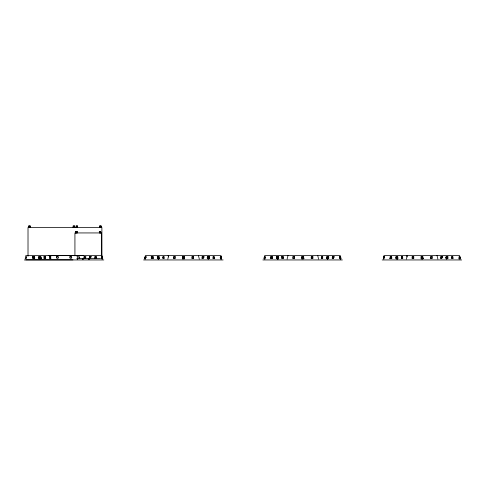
<?xml version="1.0" encoding="UTF-8"?>
<svg xmlns="http://www.w3.org/2000/svg" width="486" height="486" viewBox="0 0 486 486"><rect width="100%" height="100%" fill="white"/><g stroke="black" fill="none" stroke-linecap="round" stroke-linejoin="round"><path stroke-width="0.73" d="M56.637 256.845C55.368 258.947 59.559 258.947 58.277 256.845L56.637 256.845L58.277 256.845M69.948 256.845C68.672 258.947 72.87 258.947 71.588 256.845L69.948 256.845L71.588 256.845M50.034 258.321L50.113 256.942L49.511 256.845L50.945 256.845M213.791 258.327L213.883 256.948M452.369 258.327L452.466 256.948M452.496 258.327L452.594 256.948L451.992 256.827M183.629 258.674L182.833 258.649L182.833 257.799L184.073 257.896L184.2 258.455M303.489 258.455L303.3 257.866L302.122 257.799L302.122 258.674L302.918 258.674M422.784 258.455L422.589 257.866L421.411 257.799L421.411 258.674L422.213 258.674M184.662 258.224L184.285 258.838M303.95 258.224L303.574 258.838M422.863 258.838L423.245 258.224M184.066 256.948L182.833 256.76L182.833 257.531L183.562 257.531A1.61 1.604 0 0 0 183.744 257.519L184.066 256.924M303.191 257.483L303.355 256.924M422.486 257.483L422.565 256.845M145.423 258.941L145.636 256.468L146.043 256.493L145.934 257.799L145.521 257.799M264.925 256.468L264.718 258.941L265.125 258.965M384.007 258.916L384.219 256.468L384.626 256.493L384.541 257.531M202.826 256.954L202.705 258.327L201.994 258.2L202.115 256.827L204.163 256.954L202.115 256.827M203.458 256.827L203.336 258.2L201.994 258.2M213.075 256.827L213.779 256.954L213.664 258.327L212.953 258.2L213.075 256.827L214.411 256.827L214.296 258.2M321.289 258.2L321.404 256.827L322.747 256.827L322.625 258.2L321.289 258.2L321.993 258.327L322.115 256.954L321.404 256.827M333.074 256.954L332.953 258.327L332.242 258.2L332.363 256.827L334.411 256.954L332.363 256.827M333.706 256.827L333.584 258.2L332.242 258.2M441.403 256.954L441.288 258.327L440.577 258.2L440.699 256.827L442.746 256.954L440.699 256.827M442.035 256.827L441.92 258.2L440.577 258.2M451.652 256.827L452.363 256.954L452.241 258.327L451.537 258.2L451.652 256.827L452.995 256.827L452.873 258.2M84.91 258.364L85.038 256.997M83.902 258.2L84.035 256.827L85.317 256.827L85.19 258.2L83.902 258.2L84.667 258.327L84.795 256.954L86.083 256.954M89.217 258.892L89.448 256.438L91.259 256.48M89.588 257.708L89.448 256.438M89.527 258.892L89.631 257.78L90.961 257.823M89.728 256.73L89.91 257.531L89.728 256.73L91.228 256.772M94.721 258.2L94.849 256.827L96.137 256.827L96.003 258.2L94.721 258.2L95.481 258.327L95.608 256.954L94.849 256.827M25.837 256.796L25.88 256.505M145.539 256.833L145.174 256.505L145.575 256.529L145.387 257.829M264.821 256.821L264.463 256.505L264.092 258.941L264.499 258.989M384.049 256.784L384.147 256.651M50.526 258.327L50.769 256.827M25.351 258.218L25.515 256.845M26.195 258.218L26.359 256.845M26.396 258.218L26.56 256.845M384.037 256.869L384.092 256.505M145.508 256.529L145.46 256.863M264.226 258.109L264.281 257.72L264.214 258.169M383.752 256.505L383.679 257.027M144.931 258.109L145.016 257.544M145.405 257.72L145.46 257.361M264.256 257.878L264.67 257.853M264.597 257.878L264.554 258.169M384.08 256.608L383.752 256.487L383.381 258.941L383.788 258.989M383.691 256.942L384.116 256.821L384.001 257.562M145.205 258.989L144.798 258.941L145.168 256.487M144.901 258.315L145.168 256.827M264.578 258.485L264.135 258.655L264.414 256.778M383.667 256.827L383.454 258.2L383.654 257.191M144.889 258.394L145.253 258.698M264.36 257.191L264.335 257.367M383.831 258.698L383.49 258.285M144.877 258.479L144.81 258.923M145.028 257.483L145.423 257.562M145.411 257.677L145.004 257.635M264.299 257.592L264.7 257.677M157.391 257.294L157.853 256.705L158.594 256.881M395.975 257.294L396.436 256.705L397.171 256.881M158.46 258.923C160.927 257.209 157.276 259.797 157.373 257.525M159.122 257.993C156.589 260.314 158.023 254.852 158.667 256.973M278.059 258.819L278.739 258.072L277.214 258.595M322.765 258.115L322.546 258.358M397.202 258.886C399.383 257.118 395.792 259.864 395.956 257.525M397.706 257.993C396.224 260.399 395.604 255.01 397.597 257.143M207.771 257.343L207.771 258.133M38.831 257.392L39.402 256.699M326.72 257.41L327.631 256.371M159.451 258.072L158.624 258.886M398.034 258.072L397.348 258.819M167.822 259.117L168.715 255.454M287.111 259.117L288.004 255.454M406.399 259.117L407.298 255.454M163.545 257.228L163.557 258.236M327.066 257.343L327.88 256.596L328.822 257.051L327.673 256.565L326.902 257.07L327.169 258.485L328.773 258.054L328.05 258.825M446.391 257.228L446.397 258.236M402.171 257.112L402.189 258.327M209.484 258.054L207.868 258.327M209.174 257.969L208.421 258.595L207.54 258.09L208.02 256.644L209.533 257.051L208.725 256.335M328.463 257.969L327.953 258.558M448.068 258.054L446.519 258.406M447.758 257.969C446.136 260.356 445.291 255.399 447.661 256.821M278.466 258.291L278.199 258.728M328.542 258.011L327.649 258.813M163.108 256.875L163.035 258.339M282.402 256.875L282.33 258.339M401.691 256.875L401.618 258.339M203.257 258.358L203.148 258.036M278.114 258.291L277.555 258.588L276.947 257.884L277.269 256.705L278.308 257.143L277.792 256.796M441.835 258.358L441.731 258.036M163.472 256.863L163.369 258.285M282.761 256.863L282.664 258.285M402.056 256.863L401.952 258.285M157.203 256.851L157.877 256.438M163.436 256.784L163.217 258.242M207.698 256.784L207.473 258.242M402.019 256.784L401.794 258.242M446.276 256.784L445.99 257.92L446.531 258.783M38.667 256.857L39.536 256.383M184.139 258.534L184.255 258.157M447.91 258.388L446.604 258.819M209.211 258.534L208.184 258.831M395.865 256.73L396.977 256.438L397.67 257.112M423.063 258.674L422.62 258.923M184.285 257.556L184.51 257.015L184.085 256.547M303.574 257.556L303.744 256.851M422.863 257.556L422.984 256.778M208.051 256.827L208.615 256.614L209.211 257.124M446.628 256.827L447.764 257.015M207.801 256.669L208.646 256.335M446.379 256.669L447.077 256.347M157.743 256.505L157.312 257.774L158.199 258.862M40.672 258.71L41.11 258.509L41.049 257.592L39.761 257.635L40.733 257.884L40.763 258.339L40.046 258.613M40.763 258.339L39.943 258.625M40.794 258.631L41.11 258.509M303.307 257.398L303.039 257.519A1.61 1.604 0 0 1 302.851 257.507L302.122 257.507L302.122 256.76M39.208 256.499C37.817 257.404 39.342 259.609 40.739 258.734M303.343 258.595L303.234 258.637A0.875 0.875 0.1 0 1 303.051 258.643M422.632 258.595L422.528 258.637A0.875 0.875 0.1 0 1 422.34 258.643M184.285 257.531L184.662 258.248M303.574 257.531L303.95 258.248M422.863 257.531L423.245 258.248M40.873 258.667L40.277 258.874M277.166 256.438L276.601 257.774L277.652 258.886M277.913 258.886L278.296 258.777M184.285 258.813L182.438 258.941L182.438 256.468L184.085 256.572M422.486 257.459L422.328 257.519A1.61 1.604 0 0 1 422.14 257.531L421.411 257.507L421.411 256.76L422.65 256.948M157.64 256.48L158.017 256.389M184 258.588L183.945 258.637A0.875 0.875 0.1 0 1 183.757 258.643M277.306 256.389L276.425 256.979L276.528 258.309M39.603 256.663L40.678 257.155L40.399 256.76A0.954 0.826 75.3 0 0 40.174 256.663C38.825 256.195 38.588 258.558 39.901 258.588M39.172 256.468L39.882 256.347M40.484 257.191C41.662 257.058 40.071 255.994 39.506 256.395M158.782 257.185C160.028 257.082 158.369 255.952 157.78 256.432M203.039 257.185L203.513 256.918M278.071 257.185C279.286 257.155 277.792 255.988 277.214 256.408M322.327 257.185L322.801 256.918M397.311 257.076L397.9 257.07L396.892 256.353L395.871 257.264L396.224 258.528L397.111 258.892M441.622 257.185L442.163 257.07M208.974 257.082L209.533 257.051M447.557 257.082L448.11 257.051M277.749 258.923L278.15 258.844M397.044 258.923L397.439 258.844M152.981 256.827L152.385 256.948L152.476 258.327L153.072 258.2M208.354 258.813L209.089 258.345L208.937 257.926M270.672 258.327L271.267 258.2L271.17 256.827M391.558 256.827L390.969 256.948L391.06 258.327L391.813 258.2L391.692 256.827L390.349 256.827L390.471 258.2L389.766 258.327M391.655 258.2L391.06 258.327L390.987 256.954L391.692 256.827L391.078 256.948L391.169 258.327M152.495 256.948L153.096 256.827L153.23 258.2L152.519 258.327L152.404 256.954L153.108 256.827L151.061 256.954L152.495 256.948L152.592 258.327M270.787 258.327L271.395 258.2L271.297 256.827L270.696 256.948L272.124 256.948M389.742 258.327L390.343 258.2L390.252 256.827M34.64 256.833L32.605 256.942L34.64 256.833L34.725 258.206L34.129 258.315L34.044 256.942M34.725 258.206L32.69 258.315L33.406 258.206L33.327 256.833L32.677 256.93M40.982 257.076L39.816 256.389M39.761 257.635L41.049 257.592M45.544 256.833L44.955 256.942L45.04 258.315L45.629 258.206L45.544 256.833L44.105 256.833L44.19 258.206L45.629 258.206M39.779 257.92L40.733 257.884M159.323 257.07L157.926 256.408M164.068 256.827L163.357 256.954L163.478 258.327L164.189 258.2L164.068 256.827L162.725 256.827L162.846 258.2L164.189 258.2M271.692 256.954L272.403 256.827L272.518 258.2L271.814 258.327L271.674 256.948L271.814 258.327M278.612 257.07L277.688 256.438M283.356 256.827L281.309 256.954L283.356 256.827L283.478 258.2L282.767 258.327L282.652 256.954M281.43 258.327L283.478 258.2M397.36 257.185L397.9 257.07M402.651 256.827L401.94 256.954L402.062 258.327L402.766 258.2L402.651 256.827L401.308 256.827L401.43 258.2L402.766 258.2M277.069 256.432L277.451 256.365M396.357 256.432L396.74 256.365M303.373 256.572L301.733 256.468L301.733 258.965L303.325 258.898M422.62 258.898L421.022 258.941L421.022 256.468L422.668 256.572M43.807 258.309L44.457 258.206L44.372 256.833L43.722 256.93L45.119 256.93L45.204 258.309M40.344 258.868L38.673 258.321M101.617 256.821L102.03 256.778M101.732 257.562L102.139 257.519M101.623 257.677L102.157 257.635M101.647 257.853L102.06 257.811M101.774 257.853L102.181 257.811M101.774 258.698L102.309 258.655M220.741 256.529L221.276 256.487L221.64 258.935L221.233 258.989M220.784 256.821L221.318 256.778M221.191 258.698L221.598 258.655M340.315 257.562L340.722 257.519M340.328 257.677L340.741 257.635M340.358 257.853L340.765 257.811M340.358 258.698L340.893 258.655M340.4 258.989L340.935 258.941L340.565 256.487M459.325 256.529L459.853 256.487L460.224 258.935L459.817 258.989M459.367 256.821L459.902 256.778M459.477 257.562L460.011 257.519M459.495 257.677L460.029 257.635M327.831 258.582L327.017 257.859M158.697 258.88L158.126 258.929M277.585 258.935L277.986 258.88M397.281 258.88L396.382 258.85M327.473 258.831L327.886 258.862M446.768 258.831C447.235 258.947 448.22 258.054 447.521 257.926M327.546 256.304L328.585 257.003M327.935 256.335C326.41 255.891 325.796 258.686 327.388 258.838M447.229 256.335C445.705 255.873 445.085 258.698 446.677 258.838M277.385 256.675L276.704 257.179L276.868 258.297M220.225 257.531L220.638 257.507M220.237 257.647L220.644 257.623M220.249 257.823L220.662 257.799M220.322 258.674L220.735 258.649M220.346 258.965L220.759 258.941L220.547 256.468M339.428 256.493L339.836 256.468L340.048 258.929M339.866 256.76L339.453 256.784L339.586 258.345M339.927 257.507L339.507 257.422M339.526 257.647L339.939 257.623M339.544 257.823L339.951 257.799M458.833 257.823L459.24 257.799M458.906 258.674L459.313 258.625M458.93 258.965L459.337 258.941L459.13 256.468M39.828 258.637L40.138 258.588M101.641 256.377L102.054 256.353L102.242 258.825L101.823 258.844M101.75 257.829L102.163 257.811M101.768 258.096L102.181 258.072M75.67 231.458L77.146 231.458L77.14 232.94M100.778 231.458L99.314 231.458L99.375 232.94M25.679 255.454L102.017 255.454M145.271 255.454L221.118 255.454M264.56 255.454L340.413 255.454M383.849 255.454L459.701 255.454M48.217 255.569L83.659 255.569M302.122 256.784L303.355 256.948M272.403 256.827L271.06 256.827L271.182 258.2L272.518 258.2M95.256 256.997L96.605 256.997L95.912 256.857L95.785 258.224L96.477 258.364M173.545 256.912L175.185 256.912M191.946 256.912L193.586 256.912M292.833 256.912L294.48 256.912M311.234 256.912L312.881 256.912M412.128 256.912L413.768 256.912M430.523 256.912L432.169 256.912M89.655 257.489L90.736 257.489M302.122 257.531L302.76 257.531M302.122 257.823L302.802 257.823M51.066 258.206L49.578 258.2L50.216 258.309L50.289 256.93L49.7 256.833M153.23 258.2L151.638 258.2L151.541 256.827M173.545 258.212L175.185 258.212M191.946 258.212L193.586 258.212M212.953 258.2L214.745 258.2M292.833 258.212L294.48 258.212M311.234 258.212L312.881 258.212M391.813 258.2L390.215 258.2L390.124 256.827M412.128 258.212L413.768 258.212M430.523 258.212L432.169 258.212M451.537 258.2L453.329 258.2M25.144 258.473L25.533 258.473M76.928 258.491L100.566 258.491M102.807 258.473L101.939 258.473L101.884 227.478L28.012 227.478L28.012 256.201M25.728 259.852L73.003 259.852M24.3 259.949L103.828 259.949M143.589 259.949L223.117 259.949M262.883 259.949L342.411 259.949M382.172 259.949L461.7 259.949M327.309 258.819L327.71 258.874M277.816 258.892L277.251 258.904M208.02 258.819L208.421 258.874M158.527 258.892L157.233 258.309M384.195 256.76L384.602 256.784M264.9 256.76L265.313 256.784M264.84 257.507L265.247 257.531M264.827 257.623L265.241 257.647M264.815 257.799L265.222 257.823M264.742 258.649L265.149 258.674M145.612 256.76L146.019 256.784M145.545 257.507L145.958 257.531M145.539 257.623L145.946 257.647M40.028 258.595L38.868 257.926M446.992 256.292L447.879 257.003M264.305 257.519L264.712 257.562M49.736 256.827L50.69 256.954M446.44 258.795L446.834 258.862M327.546 258.862L326.999 258.74M208.257 258.862C205.76 258.752 208.166 254.597 209.296 257.003M84.035 256.827L84.795 256.954M447.15 256.304L447.819 256.523M327.862 256.304L328.25 256.377M208.573 256.304L208.962 256.377M332.703 256.827L333.299 256.948L333.202 258.327L332.606 258.2M213.409 256.827L214.01 256.948L213.913 258.327L213.318 258.2M397.469 258.036L397.797 258.115M158.892 258.036L159.214 258.115M328.232 257.926L328.773 258.054M303.246 256.511L303.695 256.802M208.093 258.838L207.528 258.382M328.014 256.335L328.779 256.9M396.23 258.777L395.817 258.309M327.096 258.71L326.689 257.756M441.671 256.839L441.859 257.143M322.376 256.839L322.564 257.143M203.087 256.839L203.276 257.143M406.685 255.454L407.068 256.918M168.101 255.454L168.484 256.918M436.999 255.454L437.892 259.117M317.71 255.454L318.603 259.117M198.416 255.454L199.315 259.117M77.851 255.454L78.161 256.93M76.916 255.454L77.687 259.141M459.732 256.487L460.096 258.935M459.495 256.821L459.641 257.829M340.443 256.487L340.808 258.935M340.443 258.43L340.522 258.965M221.148 256.487L221.519 258.935M220.887 256.651L221.021 257.562M101.981 256.487L102.352 258.935M101.86 256.487L102.23 258.941M101.817 258.151L101.914 258.777M79.619 256.997L79.747 258.364M79.267 256.954L79.394 258.327M78.969 256.857L79.096 258.224M282.02 256.827L282.135 258.2M151.772 256.827L151.887 258.2L151.182 258.327L151.766 258.2L151.668 256.827M101.969 256.833L102.157 258.212M102.072 256.614L102.236 258.825L102.054 256.353M391.303 256.948L391.4 258.327M390.586 256.827L390.683 258.2M271.783 256.948L271.881 258.327M270.957 256.827L271.054 258.2M152.726 256.948L152.817 258.327M152.009 256.827L152.1 258.2M151.881 256.827L151.972 258.2M40.854 257.629L40.909 258.546M40.538 257.92L40.569 258.382M33.716 256.93L33.801 258.309M33.516 256.93L33.601 258.309M33.2 256.833L33.285 258.206M32.999 256.833L33.06 258.206M101.525 255.836L101.525 232.94L74.929 232.94L74.929 255.836M101.131 227.478L101.131 226.002L99.679 226.002L99.679 227.478M101.045 226.002L101.045 227.478M100.881 226.002L100.881 227.478M100.717 231.458L100.778 232.94M100.602 231.458L100.602 232.94M100.402 226.002L100.402 227.478M100.444 231.458L100.444 232.94M100.043 231.458L100.043 232.94M99.928 226.002L99.928 227.478M99.764 226.002L99.764 227.478M99.648 231.458L99.648 232.94M89.169 258.491L89.169 259.081M89.005 258.491L89.005 259.081M88.744 258.491L88.744 259.081M88.482 258.491L88.482 259.081M88.324 258.491L88.324 259.081M83.258 258.491L83.258 259.081M83.094 258.491L83.094 259.081M82.839 258.491L82.839 259.081M82.577 258.491L82.577 259.081M82.413 258.491L82.413 259.081M77.493 227.478L77.493 226.002L76.035 226.002L76.035 227.478M77.408 226.002L77.408 227.478M77.347 258.491L77.347 259.081M77.238 226.002L77.238 227.478M77.189 258.491L77.189 259.081M77.08 231.458L77.08 232.94M76.764 226.002L76.764 227.478M76.806 231.458L76.806 232.94M76.405 231.458L76.405 232.94M76.29 226.002L76.29 227.478M76.01 231.458L76.01 232.94M75.846 231.458L75.846 232.94M74.54 227.478L74.54 226.002L73.082 226.002L73.082 227.478M74.449 226.002L74.449 227.478M74.285 226.002L74.285 227.478M73.811 226.002L73.811 227.478M73.337 226.002L73.337 227.478M30.217 227.478L30.217 226.002L28.759 226.002L28.759 227.478M30.126 226.002L30.126 227.478M29.962 226.002L29.962 227.478M29.488 226.002L29.488 227.478M29.014 226.002L29.014 227.478M28.85 226.002L28.85 227.478M175.185 256.833L173.545 256.833L173.545 258.291L175.185 258.291L175.185 256.833M193.586 256.833L191.946 256.833L191.946 258.291L193.586 258.291L193.586 256.833M294.48 256.833L292.833 256.833L292.833 258.291L294.48 258.291L294.48 256.833M312.881 256.833L311.234 256.833L311.234 258.291L312.881 258.291L312.881 256.833M413.768 256.833L412.128 256.833L412.128 258.291L413.768 258.291L413.768 256.833M432.169 256.833L430.523 256.833L430.523 258.291L432.169 258.291L432.169 256.833M75.737 232.94L75.737 231.458L75.676 232.94"/></g></svg>
